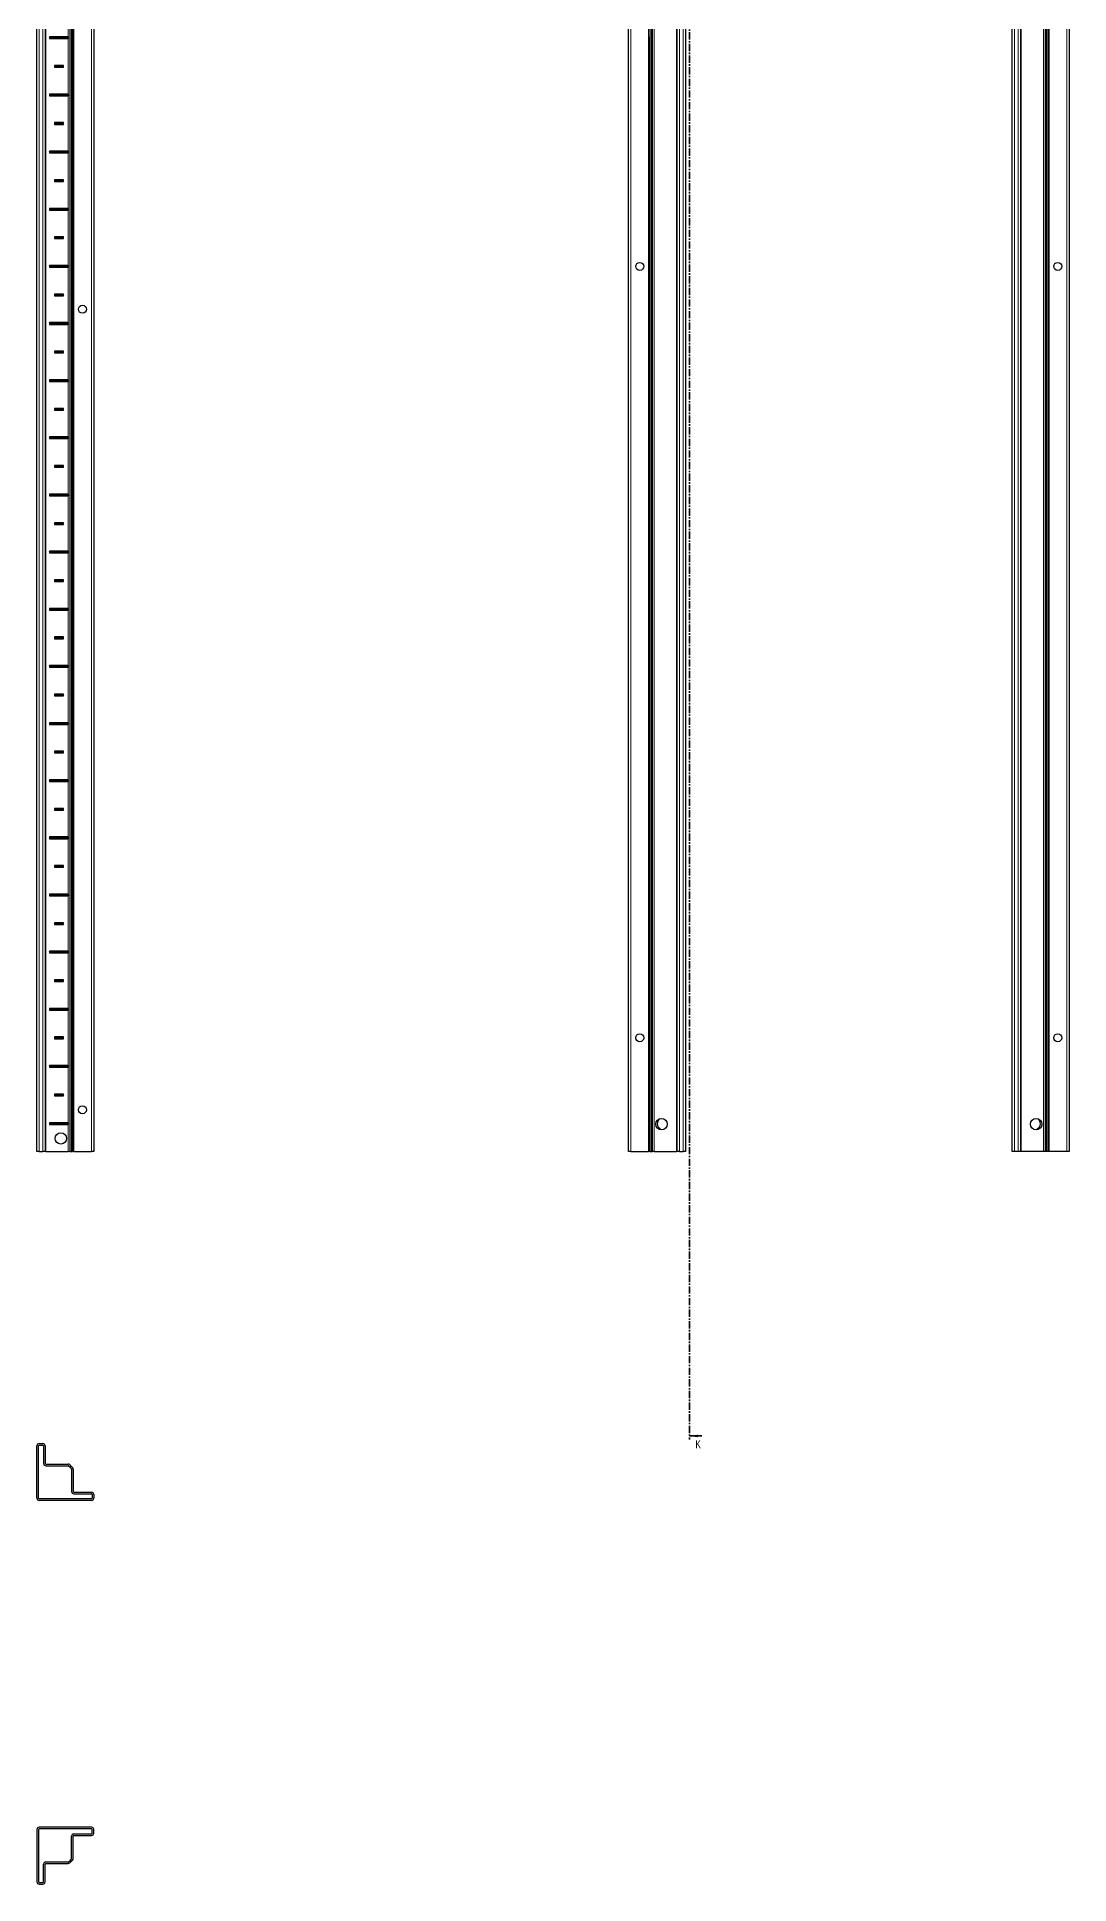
# Model space of a CAD drawing. Header units: millimetres. Extents: x -250 to 6025, y -1647 to 1592.
# Drawn here: x 1562 to 2465, y -1647 to -31 of the extents above; entities that cross this region are included whole.
import ezdxf

# ---------------------------------------------------------------- set-up
doc = ezdxf.new("R2010")
doc.units = ezdxf.units.MM
doc.linetypes.add('CENTER', pattern=[10.16, 6.35, -1.27, 1.27, -1.27])
doc.styles.add('SLDTEXTSTYLE0', font='TXT', dxfattribs={"width": 0.75})

msp = doc.modelspace()

# ---------------------------------------------------------------- linework, layer by layer
at = {"color": 7, "linetype": 'CENTER', "lineweight": 35}
msp.add_line((2133.49, 1344.64), (2133.49, -1258.12), dxfattribs=at)
at = {"color": 7, "linetype": 'Continuous', "lineweight": 25}
for p, q in [((1562.49, -1006.24), (1562.49, 1092.76)), ((1569.69, 1092.76), (1569.69, -1006.24)), ((1592.36, 1092.76), (1592.36, -1006.24)), ((1592.4, 1092.76), (1592.4, -1006.24)), ((1594.19, 1092.76), (1594.19, -1006.24)), ((1612.19, 1092.76), (1612.19, -1006.24)), ((2080.06, -1006.24), (2080.06, 1092.76)), ((2099.85, 1092.76), (2099.85, -1006.24)), ((2099.88, 1092.76), (2099.88, -1006.24)), ((2122.56, -1006.24), (2122.56, 1092.76)), ((2129.76, 1092.76), (2129.76, -1006.24)), ((2415.76, -1006.24), (2415.76, 1092.76)), ((2422.96, 1092.76), (2422.96, -1006.24)), ((2445.63, -1006.24), (2445.63, 1092.76)), ((2445.66, -1006.24), (2445.66, 1092.76)), ((2465.46, 1092.76), (2465.46, -1006.24)), ((2447.46, 17.51), (2447.46, -30.99)), ((1589.74, -30.99), (1573.34, -30.99)), ((1573.34, -30.99), (1573.34, -32.49)), ((1574.09, -31.74), (1573.34, -30.99)), ((1574.09, -31.74), (1573.34, -32.49)), ((1574.09, -31.74), (1589.59, -31.74)), ((1589.59, -31.74), (1590.23, -31.1)), ((1589.59, -31.74), (1590.23, -32.39)), ((1590.23, -32.39), (1590.23, -31.1)), ((2098.12, -31.1), (2098.06, -30.99)), ((2098.06, -30.99), (2098.06, -32.49)), ((2098.12, -32.39), (2098.12, -31.1)), ((2447.46, -30.99), (2447.39, -31.1)), ((2447.39, -31.1), (2447.39, -32.39)), ((2447.46, -32.49), (2447.46, -30.99)), ((1573.34, -32.49), (1589.74, -32.49)), ((2098.06, -32.49), (2098.12, -32.39)), ((2098.06, -80.99), (2098.06, -32.49)), ((2447.39, -32.39), (2447.46, -32.49)), ((2447.46, -32.49), (2447.46, -80.99)), ((1585.84, -55.99), (1577.84, -55.99)), ((1577.84, -55.99), (1577.84, -57.49)), ((1578.59, -56.74), (1577.84, -55.99)), ((1578.59, -56.74), (1577.84, -57.49)), ((1577.84, -57.49), (1585.84, -57.49)), ((1578.59, -56.74), (1585.09, -56.74)), ((1585.09, -56.74), (1585.84, -55.99)), ((1585.09, -56.74), (1585.84, -57.49)), ((1585.84, -57.49), (1585.84, -55.99)), ((1589.74, -80.99), (1573.34, -80.99)), ((1573.34, -80.99), (1573.34, -82.49)), ((1574.09, -81.74), (1573.34, -80.99)), ((1574.09, -81.74), (1573.34, -82.49)), ((1573.34, -82.49), (1589.74, -82.49)), ((1574.09, -81.74), (1589.59, -81.74)), ((1589.59, -81.74), (1590.23, -81.1)), ((1589.59, -81.74), (1590.23, -82.39)), ((1590.23, -82.39), (1590.23, -81.1)), ((2098.12, -81.1), (2098.06, -80.99)), ((2098.06, -80.99), (2098.06, -82.49)), ((2098.06, -82.49), (2098.12, -82.39)), ((2098.06, -130.99), (2098.06, -82.49)), ((2098.12, -82.39), (2098.12, -81.1)), ((2447.46, -80.99), (2447.39, -81.1)), ((2447.39, -81.1), (2447.39, -82.39)), ((2447.39, -82.39), (2447.46, -82.49)), ((2447.46, -82.49), (2447.46, -80.99)), ((2447.46, -82.49), (2447.46, -130.99)), ((1585.84, -105.99), (1577.84, -105.99)), ((1577.84, -105.99), (1577.84, -107.49)), ((1578.59, -106.74), (1577.84, -105.99)), ((1578.59, -106.74), (1577.84, -107.49)), ((1577.84, -107.49), (1585.84, -107.49)), ((1578.59, -106.74), (1585.09, -106.74)), ((1585.09, -106.74), (1585.84, -105.99)), ((1585.09, -106.74), (1585.84, -107.49)), ((1585.84, -107.49), (1585.84, -105.99)), ((1589.74, -130.99), (1573.34, -130.99)), ((1573.34, -130.99), (1573.34, -132.49)), ((1574.09, -131.74), (1573.34, -130.99)), ((1574.09, -131.74), (1573.34, -132.49)), ((1573.34, -132.49), (1589.74, -132.49)), ((1574.09, -131.74), (1589.59, -131.74)), ((1589.59, -131.74), (1590.23, -131.1)), ((1589.59, -131.74), (1590.23, -132.39)), ((1590.23, -132.39), (1590.23, -131.1)), ((2098.12, -131.1), (2098.06, -130.99)), ((2098.06, -130.99), (2098.06, -132.49)), ((2098.06, -132.49), (2098.12, -132.39)), ((2098.06, -180.99), (2098.06, -132.49)), ((2098.12, -132.39), (2098.12, -131.1)), ((2447.46, -130.99), (2447.39, -131.1)), ((2447.39, -131.1), (2447.39, -132.39)), ((2447.39, -132.39), (2447.46, -132.49)), ((2447.46, -132.49), (2447.46, -130.99)), ((2447.46, -132.49), (2447.46, -180.99)), ((1585.84, -155.99), (1577.84, -155.99)), ((1577.84, -155.99), (1577.84, -157.49)), ((1578.59, -156.74), (1577.84, -155.99)), ((1578.59, -156.74), (1577.84, -157.49)), ((1577.84, -157.49), (1585.84, -157.49)), ((1578.59, -156.74), (1585.09, -156.74)), ((1585.09, -156.74), (1585.84, -155.99)), ((1585.09, -156.74), (1585.84, -157.49)), ((1585.84, -157.49), (1585.84, -155.99)), ((1589.74, -180.99), (1573.34, -180.99)), ((1573.34, -180.99), (1573.34, -182.49)), ((1574.09, -181.74), (1573.34, -180.99)), ((1574.09, -181.74), (1573.34, -182.49)), ((1573.34, -182.49), (1589.74, -182.49)), ((1574.09, -181.74), (1589.59, -181.74)), ((1589.59, -181.74), (1590.23, -181.1)), ((1589.59, -181.74), (1590.23, -182.39)), ((1590.23, -182.39), (1590.23, -181.1)), ((2098.12, -181.1), (2098.06, -180.99)), ((2098.06, -180.99), (2098.06, -182.49)), ((2098.06, -182.49), (2098.12, -182.39)), ((2098.06, -230.99), (2098.06, -182.49)), ((2098.12, -182.39), (2098.12, -181.1)), ((2447.46, -180.99), (2447.39, -181.1)), ((2447.39, -181.1), (2447.39, -182.39)), ((2447.39, -182.39), (2447.46, -182.49)), ((2447.46, -182.49), (2447.46, -180.99)), ((2447.46, -182.49), (2447.46, -230.99)), ((1585.84, -205.99), (1577.84, -205.99)), ((1577.84, -205.99), (1577.84, -207.49)), ((1578.59, -206.74), (1577.84, -205.99)), ((1578.59, -206.74), (1577.84, -207.49)), ((1577.84, -207.49), (1585.84, -207.49)), ((1578.59, -206.74), (1585.09, -206.74)), ((1585.09, -206.74), (1585.84, -205.99)), ((1585.09, -206.74), (1585.84, -207.49)), ((1585.84, -207.49), (1585.84, -205.99)), ((1589.74, -230.99), (1573.34, -230.99)), ((1573.34, -230.99), (1573.34, -232.49)), ((1574.09, -231.74), (1573.34, -230.99)), ((1574.09, -231.74), (1573.34, -232.49)), ((1573.34, -232.49), (1589.74, -232.49)), ((1574.09, -231.74), (1589.59, -231.74)), ((1589.59, -231.74), (1590.23, -231.1)), ((1589.59, -231.74), (1590.23, -232.39)), ((1590.23, -232.39), (1590.23, -231.1)), ((2098.12, -231.1), (2098.06, -230.99)), ((2098.06, -230.99), (2098.06, -232.49)), ((2098.06, -232.49), (2098.12, -232.39)), ((2098.06, -280.99), (2098.06, -232.49)), ((2098.12, -232.39), (2098.12, -231.1)), ((2447.46, -230.99), (2447.39, -231.1)), ((2447.39, -231.1), (2447.39, -232.39)), ((2447.39, -232.39), (2447.46, -232.49)), ((2447.46, -232.49), (2447.46, -230.99)), ((2447.46, -232.49), (2447.46, -280.99)), ((1585.84, -255.99), (1577.84, -255.99)), ((1577.84, -255.99), (1577.84, -257.49)), ((1578.59, -256.74), (1577.84, -255.99)), ((1578.59, -256.74), (1577.84, -257.49)), ((1577.84, -257.49), (1585.84, -257.49)), ((1578.59, -256.74), (1585.09, -256.74)), ((1585.09, -256.74), (1585.84, -255.99)), ((1585.09, -256.74), (1585.84, -257.49)), ((1585.84, -257.49), (1585.84, -255.99)), ((1589.74, -280.99), (1573.34, -280.99)), ((1573.34, -280.99), (1573.34, -282.49)), ((1574.09, -281.74), (1573.34, -280.99)), ((1574.09, -281.74), (1573.34, -282.49)), ((1573.34, -282.49), (1589.74, -282.49)), ((1574.09, -281.74), (1589.59, -281.74)), ((1589.59, -281.74), (1590.23, -281.1)), ((1589.59, -281.74), (1590.23, -282.39)), ((1590.23, -282.39), (1590.23, -281.1)), ((2098.12, -281.1), (2098.06, -280.99)), ((2098.06, -280.99), (2098.06, -282.49)), ((2098.06, -282.49), (2098.12, -282.39)), ((2098.06, -330.99), (2098.06, -282.49)), ((2098.12, -282.39), (2098.12, -281.1)), ((2447.46, -280.99), (2447.39, -281.1)), ((2447.39, -281.1), (2447.39, -282.39)), ((2447.39, -282.39), (2447.46, -282.49)), ((2447.46, -282.49), (2447.46, -280.99)), ((2447.46, -282.49), (2447.46, -330.99)), ((1585.84, -305.99), (1577.84, -305.99)), ((1577.84, -305.99), (1577.84, -307.49)), ((1578.59, -306.74), (1577.84, -305.99)), ((1578.59, -306.74), (1577.84, -307.49)), ((1578.59, -306.74), (1585.09, -306.74)), ((1585.09, -306.74), (1585.84, -305.99)), ((1585.09, -306.74), (1585.84, -307.49)), ((1585.84, -307.49), (1585.84, -305.99)), ((1577.84, -307.49), (1585.84, -307.49)), ((1589.74, -330.99), (1573.34, -330.99)), ((1573.34, -330.99), (1573.34, -332.49)), ((1574.09, -331.74), (1573.34, -330.99)), ((1574.09, -331.74), (1573.34, -332.49)), ((1573.34, -332.49), (1589.74, -332.49)), ((1574.09, -331.74), (1589.59, -331.74)), ((1589.59, -331.74), (1590.23, -331.1)), ((1589.59, -331.74), (1590.23, -332.39)), ((1590.23, -332.39), (1590.23, -331.1)), ((2098.12, -331.1), (2098.06, -330.99)), ((2098.06, -330.99), (2098.06, -332.49)), ((2098.06, -332.49), (2098.12, -332.39)), ((2098.06, -380.99), (2098.06, -332.49)), ((2098.12, -332.39), (2098.12, -331.1)), ((2447.46, -330.99), (2447.39, -331.1)), ((2447.39, -331.1), (2447.39, -332.39)), ((2447.39, -332.39), (2447.46, -332.49)), ((2447.46, -332.49), (2447.46, -330.99)), ((2447.46, -332.49), (2447.46, -380.99)), ((1585.84, -355.99), (1577.84, -355.99)), ((1577.84, -355.99), (1577.84, -357.49)), ((1578.59, -356.74), (1577.84, -355.99)), ((1578.59, -356.74), (1577.84, -357.49)), ((1577.84, -357.49), (1585.84, -357.49)), ((1578.59, -356.74), (1585.09, -356.74)), ((1585.09, -356.74), (1585.84, -355.99)), ((1585.09, -356.74), (1585.84, -357.49)), ((1585.84, -357.49), (1585.84, -355.99)), ((1589.74, -380.99), (1573.34, -380.99)), ((1573.34, -380.99), (1573.34, -382.49)), ((1574.09, -381.74), (1573.34, -380.99)), ((1574.09, -381.74), (1573.34, -382.49)), ((1573.34, -382.49), (1589.74, -382.49)), ((1574.09, -381.74), (1589.59, -381.74)), ((1589.59, -381.74), (1590.23, -381.1)), ((1589.59, -381.74), (1590.23, -382.39)), ((1590.23, -382.39), (1590.23, -381.1)), ((2098.12, -381.1), (2098.06, -380.99)), ((2098.06, -380.99), (2098.06, -382.49)), ((2098.06, -382.49), (2098.12, -382.39)), ((2098.06, -430.99), (2098.06, -382.49)), ((2098.12, -382.39), (2098.12, -381.1)), ((2447.46, -380.99), (2447.39, -381.1)), ((2447.39, -381.1), (2447.39, -382.39)), ((2447.39, -382.39), (2447.46, -382.49)), ((2447.46, -382.49), (2447.46, -380.99)), ((2447.46, -382.49), (2447.46, -430.99)), ((1585.84, -405.99), (1577.84, -405.99)), ((1577.84, -405.99), (1577.84, -407.49)), ((1578.59, -406.74), (1577.84, -405.99)), ((1578.59, -406.74), (1577.84, -407.49)), ((1577.84, -407.49), (1585.84, -407.49)), ((1578.59, -406.74), (1585.09, -406.74)), ((1585.09, -406.74), (1585.84, -405.99)), ((1585.09, -406.74), (1585.84, -407.49)), ((1585.84, -407.49), (1585.84, -405.99)), ((1589.74, -430.99), (1573.34, -430.99)), ((1573.34, -430.99), (1573.34, -432.49)), ((1574.09, -431.74), (1573.34, -430.99)), ((1574.09, -431.74), (1573.34, -432.49)), ((1573.34, -432.49), (1589.74, -432.49)), ((1574.09, -431.74), (1589.59, -431.74)), ((1589.59, -431.74), (1590.23, -431.1)), ((1589.59, -431.74), (1590.23, -432.39)), ((1590.23, -432.39), (1590.23, -431.1)), ((2098.12, -431.1), (2098.06, -430.99)), ((2098.06, -430.99), (2098.06, -432.49)), ((2098.06, -432.49), (2098.12, -432.39)), ((2098.06, -480.99), (2098.06, -432.49)), ((2098.12, -432.39), (2098.12, -431.1)), ((2447.46, -430.99), (2447.39, -431.1)), ((2447.39, -431.1), (2447.39, -432.39)), ((2447.39, -432.39), (2447.46, -432.49)), ((2447.46, -432.49), (2447.46, -430.99)), ((2447.46, -432.49), (2447.46, -480.99)), ((1585.84, -455.99), (1577.84, -455.99)), ((1577.84, -455.99), (1577.84, -457.49)), ((1578.59, -456.74), (1577.84, -455.99)), ((1578.59, -456.74), (1577.84, -457.49)), ((1577.84, -457.49), (1585.84, -457.49)), ((1578.59, -456.74), (1585.09, -456.74)), ((1585.09, -456.74), (1585.84, -455.99)), ((1585.09, -456.74), (1585.84, -457.49)), ((1585.84, -457.49), (1585.84, -455.99)), ((1589.74, -480.99), (1573.34, -480.99)), ((1573.34, -480.99), (1573.34, -482.49)), ((1574.09, -481.74), (1573.34, -480.99)), ((1574.09, -481.74), (1573.34, -482.49)), ((1573.34, -482.49), (1589.74, -482.49)), ((1574.09, -481.74), (1589.59, -481.74)), ((1589.59, -481.74), (1590.23, -481.1)), ((1589.59, -481.74), (1590.23, -482.39)), ((1590.23, -482.39), (1590.23, -481.1)), ((2098.12, -481.1), (2098.06, -480.99)), ((2098.06, -480.99), (2098.06, -482.49)), ((2098.06, -482.49), (2098.12, -482.39)), ((2098.06, -530.99), (2098.06, -482.49)), ((2098.12, -482.39), (2098.12, -481.1)), ((2447.46, -480.99), (2447.39, -481.1)), ((2447.39, -481.1), (2447.39, -482.39)), ((2447.39, -482.39), (2447.46, -482.49)), ((2447.46, -482.49), (2447.46, -480.99)), ((2447.46, -482.49), (2447.46, -530.99)), ((1585.84, -505.99), (1577.84, -505.99)), ((1577.84, -505.99), (1577.84, -507.49)), ((1578.59, -506.74), (1577.84, -505.99)), ((1578.59, -506.74), (1577.84, -507.49)), ((1577.84, -507.49), (1585.84, -507.49)), ((1578.59, -506.74), (1585.09, -506.74)), ((1585.09, -506.74), (1585.84, -505.99)), ((1585.09, -506.74), (1585.84, -507.49)), ((1585.84, -507.49), (1585.84, -505.99)), ((1589.74, -530.99), (1573.34, -530.99)), ((1573.34, -530.99), (1573.34, -532.49)), ((1574.09, -531.74), (1573.34, -530.99)), ((1574.09, -531.74), (1573.34, -532.49)), ((1573.34, -532.49), (1589.74, -532.49)), ((1574.09, -531.74), (1589.59, -531.74)), ((1589.59, -531.74), (1590.23, -531.1)), ((1589.59, -531.74), (1590.23, -532.39)), ((1590.23, -532.39), (1590.23, -531.1)), ((2098.12, -531.1), (2098.06, -530.99)), ((2098.06, -530.99), (2098.06, -532.49)), ((2098.06, -532.49), (2098.12, -532.39)), ((2098.06, -580.99), (2098.06, -532.49)), ((2098.12, -532.39), (2098.12, -531.1)), ((2447.46, -530.99), (2447.39, -531.1)), ((2447.39, -531.1), (2447.39, -532.39)), ((2447.39, -532.39), (2447.46, -532.49)), ((2447.46, -532.49), (2447.46, -530.99)), ((2447.46, -532.49), (2447.46, -580.99)), ((1585.84, -555.99), (1577.84, -555.99)), ((1577.84, -555.99), (1577.84, -557.49)), ((1578.59, -556.74), (1577.84, -555.99)), ((1578.59, -556.74), (1577.84, -557.49)), ((1577.84, -557.49), (1585.84, -557.49)), ((1578.59, -556.74), (1585.09, -556.74)), ((1585.09, -556.74), (1585.84, -555.99)), ((1585.09, -556.74), (1585.84, -557.49)), ((1585.84, -557.49), (1585.84, -555.99)), ((1589.74, -580.99), (1573.34, -580.99)), ((1573.34, -580.99), (1573.34, -582.49)), ((1574.09, -581.74), (1573.34, -580.99)), ((1574.09, -581.74), (1573.34, -582.49)), ((1574.09, -581.74), (1589.59, -581.74)), ((1589.59, -581.74), (1590.23, -581.1)), ((1589.59, -581.74), (1590.23, -582.39)), ((1590.23, -582.39), (1590.23, -581.1)), ((2098.12, -581.1), (2098.06, -580.99)), ((2098.06, -580.99), (2098.06, -582.49)), ((2098.12, -582.39), (2098.12, -581.1)), ((2447.46, -580.99), (2447.39, -581.1)), ((2447.39, -581.1), (2447.39, -582.39)), ((2447.46, -582.49), (2447.46, -580.99)), ((1573.34, -582.49), (1589.74, -582.49)), ((2098.06, -582.49), (2098.12, -582.39)), ((2098.06, -630.99), (2098.06, -582.49)), ((2447.39, -582.39), (2447.46, -582.49)), ((2447.46, -582.49), (2447.46, -630.99)), ((1585.84, -605.99), (1577.84, -605.99)), ((1577.84, -605.99), (1577.84, -607.49)), ((1578.59, -606.74), (1577.84, -605.99)), ((1578.59, -606.74), (1577.84, -607.49)), ((1577.84, -607.49), (1585.84, -607.49)), ((1578.59, -606.74), (1585.09, -606.74)), ((1585.09, -606.74), (1585.84, -605.99)), ((1585.09, -606.74), (1585.84, -607.49)), ((1585.84, -607.49), (1585.84, -605.99)), ((1589.74, -630.99), (1573.34, -630.99)), ((1573.34, -630.99), (1573.34, -632.49)), ((1574.09, -631.74), (1573.34, -630.99)), ((1574.09, -631.74), (1573.34, -632.49)), ((1573.34, -632.49), (1589.74, -632.49)), ((1574.09, -631.74), (1589.59, -631.74)), ((1589.59, -631.74), (1590.23, -631.1)), ((1589.59, -631.74), (1590.23, -632.39)), ((1590.23, -632.39), (1590.23, -631.1)), ((2098.12, -631.1), (2098.06, -630.99)), ((2098.06, -630.99), (2098.06, -632.49)), ((2098.06, -632.49), (2098.12, -632.39)), ((2098.06, -680.99), (2098.06, -632.49)), ((2098.12, -632.39), (2098.12, -631.1)), ((2447.46, -630.99), (2447.39, -631.1)), ((2447.39, -631.1), (2447.39, -632.39)), ((2447.39, -632.39), (2447.46, -632.49)), ((2447.46, -632.49), (2447.46, -630.99)), ((2447.46, -632.49), (2447.46, -680.99)), ((1585.84, -655.99), (1577.84, -655.99)), ((1577.84, -655.99), (1577.84, -657.49)), ((1578.59, -656.74), (1577.84, -655.99)), ((1578.59, -656.74), (1577.84, -657.49)), ((1577.84, -657.49), (1585.84, -657.49)), ((1578.59, -656.74), (1585.09, -656.74)), ((1585.09, -656.74), (1585.84, -655.99)), ((1585.09, -656.74), (1585.84, -657.49)), ((1585.84, -657.49), (1585.84, -655.99)), ((1589.74, -680.99), (1573.34, -680.99)), ((1573.34, -680.99), (1573.34, -682.49)), ((1574.09, -681.74), (1573.34, -680.99)), ((1574.09, -681.74), (1573.34, -682.49)), ((1573.34, -682.49), (1589.74, -682.49)), ((1574.09, -681.74), (1589.59, -681.74)), ((1589.59, -681.74), (1590.23, -681.1)), ((1589.59, -681.74), (1590.23, -682.39)), ((1590.23, -682.39), (1590.23, -681.1)), ((2098.12, -681.1), (2098.06, -680.99)), ((2098.06, -680.99), (2098.06, -682.49)), ((2098.06, -682.49), (2098.12, -682.39)), ((2098.06, -730.99), (2098.06, -682.49)), ((2098.12, -682.39), (2098.12, -681.1)), ((2447.46, -680.99), (2447.39, -681.1)), ((2447.39, -681.1), (2447.39, -682.39)), ((2447.39, -682.39), (2447.46, -682.49)), ((2447.46, -682.49), (2447.46, -680.99)), ((2447.46, -682.49), (2447.46, -730.99)), ((1585.84, -705.99), (1577.84, -705.99)), ((1577.84, -705.99), (1577.84, -707.49)), ((1578.59, -706.74), (1577.84, -705.99)), ((1578.59, -706.74), (1577.84, -707.49)), ((1577.84, -707.49), (1585.84, -707.49)), ((1578.59, -706.74), (1585.09, -706.74)), ((1585.09, -706.74), (1585.84, -705.99)), ((1585.09, -706.74), (1585.84, -707.49)), ((1585.84, -707.49), (1585.84, -705.99)), ((1589.74, -730.99), (1573.34, -730.99)), ((1573.34, -730.99), (1573.34, -732.49)), ((1574.09, -731.74), (1573.34, -730.99)), ((1574.09, -731.74), (1573.34, -732.49)), ((1573.34, -732.49), (1589.74, -732.49)), ((1574.09, -731.74), (1589.59, -731.74)), ((1589.59, -731.74), (1590.23, -731.1)), ((1589.59, -731.74), (1590.23, -732.39)), ((1590.23, -732.39), (1590.23, -731.1)), ((2098.12, -731.1), (2098.06, -730.99)), ((2098.06, -730.99), (2098.06, -732.49)), ((2098.06, -732.49), (2098.12, -732.39)), ((2098.06, -780.99), (2098.06, -732.49)), ((2098.12, -732.39), (2098.12, -731.1)), ((2447.46, -730.99), (2447.39, -731.1)), ((2447.39, -731.1), (2447.39, -732.39)), ((2447.39, -732.39), (2447.46, -732.49)), ((2447.46, -732.49), (2447.46, -730.99)), ((2447.46, -732.49), (2447.46, -780.99)), ((1585.84, -755.99), (1577.84, -755.99)), ((1577.84, -755.99), (1577.84, -757.49)), ((1578.59, -756.74), (1577.84, -755.99)), ((1578.59, -756.74), (1577.84, -757.49)), ((1577.84, -757.49), (1585.84, -757.49)), ((1578.59, -756.74), (1585.09, -756.74)), ((1585.09, -756.74), (1585.84, -755.99)), ((1585.09, -756.74), (1585.84, -757.49)), ((1585.84, -757.49), (1585.84, -755.99)), ((1589.74, -780.99), (1573.34, -780.99)), ((1573.34, -780.99), (1573.34, -782.49)), ((1574.09, -781.74), (1573.34, -780.99)), ((1574.09, -781.74), (1573.34, -782.49)), ((1573.34, -782.49), (1589.74, -782.49)), ((1574.09, -781.74), (1589.59, -781.74)), ((1589.59, -781.74), (1590.23, -781.1)), ((1589.59, -781.74), (1590.23, -782.39)), ((1590.23, -782.39), (1590.23, -781.1)), ((2098.12, -781.1), (2098.06, -780.99)), ((2098.06, -780.99), (2098.06, -782.49)), ((2098.06, -782.49), (2098.12, -782.39)), ((2098.06, -830.99), (2098.06, -782.49)), ((2098.12, -782.39), (2098.12, -781.1)), ((2447.46, -780.99), (2447.39, -781.1)), ((2447.39, -781.1), (2447.39, -782.39)), ((2447.39, -782.39), (2447.46, -782.49)), ((2447.46, -782.49), (2447.46, -780.99)), ((2447.46, -782.49), (2447.46, -830.99)), ((1585.84, -805.99), (1577.84, -805.99)), ((1577.84, -805.99), (1577.84, -807.49)), ((1578.59, -806.74), (1577.84, -805.99)), ((1578.59, -806.74), (1577.84, -807.49)), ((1577.84, -807.49), (1585.84, -807.49)), ((1578.59, -806.74), (1585.09, -806.74)), ((1585.09, -806.74), (1585.84, -805.99)), ((1585.09, -806.74), (1585.84, -807.49)), ((1585.84, -807.49), (1585.84, -805.99)), ((1589.74, -830.99), (1573.34, -830.99)), ((1573.34, -830.99), (1573.34, -832.49)), ((1574.09, -831.74), (1573.34, -830.99)), ((1574.09, -831.74), (1573.34, -832.49)), ((1573.34, -832.49), (1589.74, -832.49)), ((1574.09, -831.74), (1589.59, -831.74)), ((1589.59, -831.74), (1590.23, -831.1)), ((1589.59, -831.74), (1590.23, -832.39)), ((1590.23, -832.39), (1590.23, -831.1)), ((2098.12, -831.1), (2098.06, -830.99)), ((2098.06, -830.99), (2098.06, -832.49)), ((2098.06, -832.49), (2098.12, -832.39)), ((2098.06, -880.99), (2098.06, -832.49)), ((2098.12, -832.39), (2098.12, -831.1)), ((2447.46, -830.99), (2447.39, -831.1)), ((2447.39, -831.1), (2447.39, -832.39)), ((2447.39, -832.39), (2447.46, -832.49)), ((2447.46, -832.49), (2447.46, -830.99)), ((2447.46, -832.49), (2447.46, -880.99)), ((1585.84, -855.99), (1577.84, -855.99)), ((1577.84, -855.99), (1577.84, -857.49)), ((1578.59, -856.74), (1577.84, -855.99)), ((1585.09, -856.74), (1585.84, -855.99)), ((1585.84, -857.49), (1585.84, -855.99)), ((1578.59, -856.74), (1577.84, -857.49)), ((1577.84, -857.49), (1585.84, -857.49)), ((1578.59, -856.74), (1585.09, -856.74)), ((1585.09, -856.74), (1585.84, -857.49)), ((1589.74, -880.99), (1573.34, -880.99)), ((1573.34, -880.99), (1573.34, -882.49)), ((1574.09, -881.74), (1573.34, -880.99)), ((1574.09, -881.74), (1573.34, -882.49)), ((1573.34, -882.49), (1589.74, -882.49)), ((1574.09, -881.74), (1589.59, -881.74)), ((1589.59, -881.74), (1590.23, -881.1)), ((1589.59, -881.74), (1590.23, -882.39)), ((1590.23, -882.39), (1590.23, -881.1)), ((2098.12, -881.1), (2098.06, -880.99)), ((2098.06, -880.99), (2098.06, -882.49)), ((2098.06, -882.49), (2098.12, -882.39)), ((2098.06, -930.99), (2098.06, -882.49)), ((2098.12, -882.39), (2098.12, -881.1)), ((2447.46, -880.99), (2447.39, -881.1)), ((2447.39, -881.1), (2447.39, -882.39)), ((2447.39, -882.39), (2447.46, -882.49)), ((2447.46, -882.49), (2447.46, -880.99)), ((2447.46, -882.49), (2447.46, -930.99)), ((1577.84, -905.99), (1577.84, -907.49)), ((1585.84, -905.99), (1577.84, -905.99)), ((1578.59, -906.74), (1577.84, -905.99)), ((1578.59, -906.74), (1577.84, -907.49)), ((1577.84, -907.49), (1585.84, -907.49)), ((1578.59, -906.74), (1585.09, -906.74)), ((1585.09, -906.74), (1585.84, -905.99)), ((1585.09, -906.74), (1585.84, -907.49)), ((1585.84, -907.49), (1585.84, -905.99)), ((1589.74, -930.99), (1573.34, -930.99)), ((1573.34, -930.99), (1573.34, -932.49)), ((1574.09, -931.74), (1573.34, -930.99)), ((1574.09, -931.74), (1573.34, -932.49)), ((1573.34, -932.49), (1589.74, -932.49)), ((1574.09, -931.74), (1589.59, -931.74)), ((1589.59, -931.74), (1590.23, -931.1)), ((1589.59, -931.74), (1590.23, -932.39)), ((1590.23, -932.39), (1590.23, -931.1)), ((2098.12, -931.1), (2098.06, -930.99)), ((2098.06, -930.99), (2098.06, -932.49)), ((2098.06, -932.49), (2098.12, -932.39)), ((2098.06, -980.99), (2098.06, -932.49)), ((2098.12, -932.39), (2098.12, -931.1)), ((2447.46, -930.99), (2447.39, -931.1)), ((2447.39, -931.1), (2447.39, -932.39)), ((2447.39, -932.39), (2447.46, -932.49)), ((2447.46, -932.49), (2447.46, -930.99)), ((2447.46, -932.49), (2447.46, -980.99)), ((1577.84, -955.99), (1577.84, -957.49)), ((1585.84, -955.99), (1577.84, -955.99)), ((1578.59, -956.74), (1577.84, -955.99)), ((1578.59, -956.74), (1577.84, -957.49)), ((1577.84, -957.49), (1585.84, -957.49)), ((1578.59, -956.74), (1585.09, -956.74)), ((1585.09, -956.74), (1585.84, -955.99)), ((1585.09, -956.74), (1585.84, -957.49)), ((1585.84, -957.49), (1585.84, -955.99)), ((1589.74, -980.99), (1573.34, -980.99)), ((1573.34, -980.99), (1573.34, -982.49)), ((1574.09, -981.74), (1573.34, -980.99)), ((1574.09, -981.74), (1573.34, -982.49)), ((1573.34, -982.49), (1589.74, -982.49)), ((1574.09, -981.74), (1589.59, -981.74)), ((1589.59, -981.74), (1590.23, -981.1)), ((1589.59, -981.74), (1590.23, -982.39)), ((1590.23, -982.39), (1590.23, -981.1)), ((2098.12, -981.1), (2098.06, -980.99)), ((2098.06, -980.99), (2098.06, -982.49)), ((2098.06, -982.49), (2098.12, -982.39)), ((2098.06, -1006.24), (2098.06, -982.49)), ((2098.12, -982.39), (2098.12, -981.1)), ((2447.46, -980.99), (2447.39, -981.1)), ((2447.39, -981.1), (2447.39, -982.39)), ((2447.39, -982.39), (2447.46, -982.49)), ((2447.46, -982.49), (2447.46, -980.99)), ((2447.46, -982.49), (2447.46, -1006.24)), ((2108.11, -987.18), (2108.11, -986.77)), ((2437.41, -986.77), (2437.41, -987.18)), ((1564.49, -1006.24), (1562.49, -1006.24)), ((1564.49, -1006.24), (1567.69, -1006.24)), ((1569.69, -1006.24), (1567.69, -1006.24)), ((1570.34, -1006.24), (1569.69, -1006.24)), ((1570.34, -1006.24), (1589.74, -1006.24)), ((1591.16, -1006.24), (1589.74, -1006.24)), ((1591.16, -1006.24), (1592.36, -1006.24)), ((1592.36, -1006.24), (1592.4, -1006.24)), ((1592.4, -1006.24), (1593.6, -1006.24)), ((1594.19, -1006.24), (1593.6, -1006.24)), ((1594.84, -1006.24), (1594.19, -1006.24)), ((1594.84, -1006.24), (1610.19, -1006.24)), ((1612.19, -1006.24), (1610.19, -1006.24)), ((2082.06, -1006.24), (2080.06, -1006.24)), ((2082.06, -1006.24), (2097.41, -1006.24)), ((2098.06, -1006.24), (2097.41, -1006.24)), ((2098.64, -1006.24), (2098.06, -1006.24)), ((2098.64, -1006.24), (2099.85, -1006.24)), ((2099.85, -1006.24), (2099.88, -1006.24)), ((2099.88, -1006.24), (2101.09, -1006.24)), ((2102.5, -1006.24), (2101.09, -1006.24)), ((2102.5, -1006.24), (2121.91, -1006.24)), ((2122.56, -1006.24), (2121.91, -1006.24)), ((2124.56, -1006.24), (2122.56, -1006.24)), ((2124.56, -1006.24), (2127.76, -1006.24)), ((2129.76, -1006.24), (2127.76, -1006.24)), ((2417.76, -1006.24), (2415.76, -1006.24)), ((2420.96, -1006.24), (2417.76, -1006.24)), ((2422.96, -1006.24), (2420.96, -1006.24)), ((2423.61, -1006.24), (2422.96, -1006.24)), ((2443.01, -1006.24), (2423.61, -1006.24)), ((2444.42, -1006.24), (2443.01, -1006.24)), ((2445.63, -1006.24), (2444.42, -1006.24)), ((2445.66, -1006.24), (2445.63, -1006.24)), ((2446.87, -1006.24), (2445.66, -1006.24)), ((2447.46, -1006.24), (2446.87, -1006.24)), ((2448.11, -1006.24), (2447.46, -1006.24)), ((2463.46, -1006.24), (2448.11, -1006.24)), ((2465.46, -1006.24), (2463.46, -1006.24)), ((1562.49, -1309.47), (1562.49, -1263.77)), ((1563.84, -1309.47), (1563.84, -1263.77)), ((1564.49, -1261.77), (1567.69, -1261.77)), ((1564.49, -1263.12), (1567.69, -1263.12)), ((1568.34, -1263.77), (1568.34, -1279.12)), ((1569.69, -1263.77), (1569.69, -1279.12)), ((1570.34, -1279.77), (1589.74, -1279.77)), ((1570.34, -1281.12), (1589.74, -1281.12)), ((1590.2, -1281.31), (1591.41, -1282.52)), ((1591.16, -1280.36), (1592.36, -1281.56)), ((1592.36, -1281.56), (1591.41, -1282.52)), ((1591.44, -1282.55), (1592.4, -1281.6)), ((1591.44, -1282.55), (1592.65, -1283.76)), ((1592.4, -1281.6), (1593.6, -1282.8)), ((1592.84, -1284.22), (1592.84, -1303.62)), ((1594.19, -1284.22), (1594.19, -1303.62)), ((1594.84, -1304.27), (1610.19, -1304.27)), ((1594.84, -1305.62), (1610.19, -1305.62)), ((1610.84, -1306.27), (1610.84, -1309.47)), ((1612.19, -1306.27), (1612.19, -1309.47)), ((1610.19, -1310.12), (1564.49, -1310.12)), ((1610.19, -1311.47), (1564.49, -1311.47)), ((1562.49, -1599.47), (1562.49, -1645.17)), ((1563.84, -1599.47), (1563.84, -1645.17)), ((1610.19, -1597.47), (1564.49, -1597.47)), ((1610.19, -1598.82), (1564.49, -1598.82)), ((1610.84, -1602.67), (1610.84, -1599.47)), ((1612.19, -1602.67), (1612.19, -1599.47)), ((1592.84, -1624.72), (1592.84, -1605.32)), ((1594.19, -1624.72), (1594.19, -1605.32)), ((1594.84, -1603.32), (1610.19, -1603.32)), ((1594.84, -1604.67), (1610.19, -1604.67)), ((1568.34, -1645.17), (1568.34, -1629.82)), ((1569.69, -1645.17), (1569.69, -1629.82)), ((1570.34, -1627.82), (1589.74, -1627.82)), ((1570.34, -1629.17), (1589.74, -1629.17)), ((1590.2, -1627.63), (1591.41, -1626.42)), ((1591.16, -1628.58), (1592.36, -1627.38)), ((1592.36, -1627.38), (1591.41, -1626.42)), ((1591.44, -1626.39), (1592.65, -1625.18)), ((1591.44, -1626.39), (1592.4, -1627.34)), ((1592.4, -1627.34), (1593.6, -1626.14)), ((1564.49, -1645.82), (1567.69, -1645.82)), ((1564.49, -1647.17), (1567.69, -1647.17))]:
    msp.add_line(p, q, dxfattribs=at)
at = {"color": 8, "linetype": 'Continuous', "lineweight": 18}
for p, q in [((1564.49, 1092.76), (1564.49, -1006.24)), ((1567.69, -1006.24), (1567.69, 1092.76)), ((1570.34, 1092.76), (1570.34, -1006.24)), ((1591.16, 1092.76), (1591.16, -1006.24)), ((1593.6, -1006.24), (1593.6, 1092.76)), ((1594.84, 1092.76), (1594.84, -1006.24)), ((1610.19, -1006.24), (1610.19, 1092.76)), ((2082.06, 1092.76), (2082.06, -1006.24)), ((2097.41, -1006.24), (2097.41, 1092.76)), ((2098.64, 1092.76), (2098.64, -1006.24)), ((2101.09, -1006.24), (2101.09, 1092.76)), ((2102.5, 1092.76), (2102.5, -1006.24)), ((2121.91, -1006.24), (2121.91, 1092.76)), ((2124.56, 1092.76), (2124.56, -1006.24)), ((2127.76, -1006.24), (2127.76, 1092.76)), ((2417.76, 1092.76), (2417.76, -1006.24)), ((2420.96, -1006.24), (2420.96, 1092.76)), ((2423.61, 1092.76), (2423.61, -1006.24)), ((2443.01, -1006.24), (2443.01, 1092.76)), ((2444.42, 1092.76), (2444.42, -1006.24)), ((2446.87, -1006.24), (2446.87, 1092.76)), ((2448.11, 1092.76), (2448.11, -1006.24)), ((2463.46, -1006.24), (2463.46, 1092.76)), ((1589.74, -30.99), (1589.74, 17.51)), ((1589.74, -80.99), (1589.74, -32.49)), ((1589.74, -130.99), (1589.74, -82.49)), ((1589.74, -180.99), (1589.74, -132.49)), ((1589.74, -230.99), (1589.74, -182.49)), ((1589.74, -280.99), (1589.74, -232.49)), ((1589.74, -330.99), (1589.74, -282.49)), ((1589.74, -380.99), (1589.74, -332.49)), ((1589.74, -430.99), (1589.74, -382.49)), ((1589.74, -480.99), (1589.74, -432.49)), ((1589.74, -530.99), (1589.74, -482.49)), ((1589.74, -580.99), (1589.74, -532.49)), ((1589.74, -630.99), (1589.74, -582.49)), ((1589.74, -680.99), (1589.74, -632.49)), ((1589.74, -730.99), (1589.74, -682.49)), ((1589.74, -780.99), (1589.74, -732.49)), ((1589.74, -830.99), (1589.74, -782.49)), ((1589.74, -880.99), (1589.74, -832.49)), ((1589.74, -930.99), (1589.74, -882.49)), ((1589.74, -980.99), (1589.74, -932.49)), ((1589.74, -1006.24), (1589.74, -982.49))]:
    msp.add_line(p, q, dxfattribs=at)
at = {"color": 7, "linetype": 'Continuous', "lineweight": 35}
msp.add_line((2144.13, -1255.12), (2133.49, -1255.12), dxfattribs=at)
at = {"color": 7, "linetype": 'Continuous', "lineweight": 25}
for centre, radius in [((2089.91, -231.74), 3.5), ((2455.61, -231.74), 3.5), ((1602.34, -269.24), 3.5), ((2089.91, -906.74), 3.5), ((2455.61, -906.74), 3.5), ((1602.34, -969.74), 3.5), ((2108.91, -982.24), 5), ((2436.61, -982.24), 5), ((1583.34, -994.74), 5)]:
    msp.add_circle(centre, radius, dxfattribs=at)
for centre, radius, start, end in [((2110.41, -981.74), 5.25, 126.18914, 240.85926), ((2435.11, -981.74), 5.25, 299.14074, 53.81085), ((2107.61, -986.77), 0.5, 0, 60.85926), ((2437.91, -986.77), 0.5, 119.14074, 180), ((1564.49, -1263.77), 2, 90, 180), ((1564.49, -1263.77), 0.65, 90, 180), ((1567.69, -1263.77), 2, 0, 90), ((1567.69, -1263.77), 0.65, 0, 90), ((1570.34, -1279.12), 2, 180, 270), ((1570.34, -1279.12), 0.65, 180, 270), ((1589.74, -1281.77), 2, 45, 90), ((1589.74, -1281.77), 0.65, 45, 90), ((1592.19, -1284.22), 0.65, 0, 45), ((1592.19, -1284.22), 2, 0, 45), ((1594.84, -1303.62), 2, 180, 270), ((1594.84, -1303.62), 0.65, 180, 270), ((1610.19, -1306.27), 2, 0, 90), ((1610.19, -1306.27), 0.65, 0, 90), ((1564.49, -1309.47), 2, 180, 270), ((1564.49, -1309.47), 0.65, 180, 270), ((1610.19, -1309.47), 2, 270, 0), ((1610.19, -1309.47), 0.65, 270, 0), ((1564.49, -1599.47), 2, 90, 180), ((1564.49, -1599.47), 0.65, 90, 180), ((1610.19, -1599.47), 2, 0, 90), ((1610.19, -1599.47), 0.65, 0, 90), ((1594.84, -1605.32), 2, 90, 180), ((1594.84, -1605.32), 0.65, 90, 180), ((1610.19, -1602.67), 0.65, 270, 0), ((1610.19, -1602.67), 2, 270, 0), ((1570.34, -1629.82), 2, 90, 180), ((1570.34, -1629.82), 0.65, 90, 180), ((1589.74, -1627.17), 0.65, 270, 315), ((1589.74, -1627.17), 2, 270, 315), ((1592.19, -1624.72), 0.65, 315, 0), ((1592.19, -1624.72), 2, 315, 0), ((1564.49, -1645.17), 2, 180, 270), ((1564.49, -1645.17), 0.65, 180, 270), ((1567.69, -1645.17), 0.65, 270, 0), ((1567.69, -1645.17), 2, 270, 0)]:
    msp.add_arc(centre, radius, start, end, dxfattribs=at)
for centre, start_param, end_param in [((1589.74, -34.46), 6.0349159, 6.2831853), ((1589.74, -29.03), 3.1415927, 3.389862), ((1589.74, -84.46), 6.0349159, 6.2831853), ((1589.74, -79.03), 3.1415927, 3.389862), ((1589.74, -134.46), 6.0349159, 6.2831853), ((1589.74, -129.03), 3.1415927, 3.389862), ((1589.74, -184.46), 6.0349159, 6.2831853), ((1589.74, -179.03), 3.1415927, 3.389862), ((1589.74, -234.46), 6.0349159, 6.2831853), ((1589.74, -229.03), 3.1415927, 3.389862), ((1589.74, -284.46), 6.0349159, 6.2831853), ((1589.74, -279.03), 3.1415927, 3.389862), ((1589.74, -334.46), 6.0349159, 6.2831853), ((1589.74, -329.03), 3.1415927, 3.389862), ((1589.74, -384.46), 6.0349159, 6.2831853), ((1589.74, -379.03), 3.1415927, 3.389862), ((1589.74, -434.46), 6.0349159, 6.2831853), ((1589.74, -429.03), 3.1415927, 3.389862), ((1589.74, -484.46), 6.0349159, 6.2831853), ((1589.74, -479.03), 3.1415927, 3.389862), ((1589.74, -534.46), 6.0349159, 6.2831853), ((1589.74, -529.03), 3.1415927, 3.389862), ((1589.74, -584.46), 6.0349159, 6.2831853), ((1589.74, -579.03), 3.1415927, 3.389862), ((1589.74, -634.46), 6.0349159, 6.2831853), ((1589.74, -629.03), 3.1415927, 3.389862), ((1589.74, -684.46), 6.0349159, 6.2831853), ((1589.74, -679.03), 3.1415927, 3.389862), ((1589.74, -734.46), 6.0349159, 6.2831853), ((1589.74, -729.03), 3.1415927, 3.389862), ((1589.74, -784.46), 6.0349159, 6.2831853), ((1589.74, -779.03), 3.1415927, 3.389862), ((1589.74, -834.46), 6.0349159, 6.2831853), ((1589.74, -829.03), 3.1415927, 3.389862), ((1589.74, -884.46), 6.0349159, 6.2831853), ((1589.74, -879.03), 3.1415927, 3.389862), ((1589.74, -934.46), 6.0349159, 6.2831853), ((1589.74, -929.03), 3.1415927, 3.389862), ((1589.74, -984.46), 6.0349159, 6.2831853), ((1589.74, -979.03), 3.1415927, 3.389862)]:
    msp.add_ellipse(centre, major_axis=(0, 3.46), ratio=0.5773503, start_param=start_param, end_param=end_param, dxfattribs=at)
at = {"color": 7, "linetype": 'Continuous', "lineweight": 35}
msp.add_solid([(2133.49, -1255.12), (2140.49, -1256.24), (2140.49, -1254)], dxfattribs=at)

# ---------------------------------------------------------------- texts
at = {"color": 7, "linetype": 'Continuous', "insert": (2138.62, -1258.82), "char_height": 7, "attachment_point": 1, "style": 'SLDTEXTSTYLE0'}
msp.add_mtext('K', dxfattribs=at)

doc.saveas('drawing.dxf')
